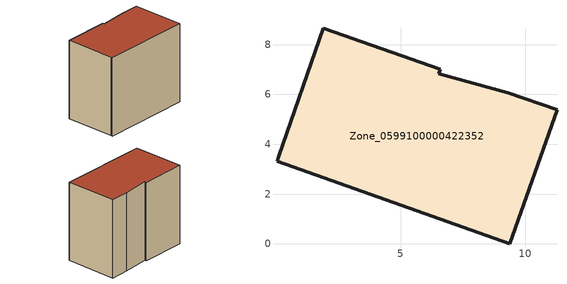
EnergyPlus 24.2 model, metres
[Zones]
Zone_0599100000422352
 floor ground (C_G): 0.04,3.32 0.11,3.51 1.89,8.66 6.59,7.01 6.53,6.84 9.31,6.07 11.28,5.38 9.38,0 z0.53
 wall outside (C_F): 9.38,0 11.28,5.38 9.31,6.07 6.53,6.84 6.59,7.01 1.89,8.66 0.11,3.51 0.04,3.32 9.38,0 z0.53:9.16
 roof outside (C_R): 0.11,3.51 0.04,3.32 9.38,0 11.28,5.38 9.31,6.07 6.53,6.84 6.59,7.01 1.89,8.66 z9.16
[BUILDING]
Pand.0599100000422352: North Axis=0; Terrain=City; Loads Convergence Tolerance Value=0.04; Temperature Convergence Tolerance Value=0.4; Solar Distribution=FullExterior; Maximum Number of Warmup Days=25; Minimum Number of Warmup Days=1
[Site:Location]
Rotterdam.The.Hague.AP_ZH_NLD Design_Conditions: Latitude=51.96; Longitude=4.45; Time Zone=1; Elevation=-4.5
[SITE:GROUNDTEMPERATURE:BUILDINGSURFACE]
18, 18, 18, 18, 18, 18, 18, 18, 18, 18, 18, 18
[MATERIAL] Thermal Absorptance=0.9; Solar Absorptance=0.7; Visible Absorptance=0.7
Name | Roughness | Thickness | Conductivity | Density | Specific Heat
G.TC.2006-2014 | MediumSmooth | 0.15 | 0.06 | 540 | 1210
F.TC.2006-2014 | Rough | 0.3 | 0.12 | 1920 | 840
R.TC.2006-2014 | MediumRough | 0.2 | 0.08 | 1500 | 1000
[CONSTRUCTION]
C_G: G.TC.2006-2014
C_F: F.TC.2006-2014
C_R: R.TC.2006-2014
[ZONE]
Zone_0599100000422352: Type=1; Multiplier=1; Ceiling Height=Autocalculate; Volume=Autocalculate; Floor Area=autocalculate; Part of Total Floor Area=Yes
[ZONEINFILTRATION:DESIGNFLOWRATE]
Infil_Zone_0599100000422352: Zone or ZoneList or Space or SpaceList=Zone_0599100000422352; Schedule=AlwaysOn; Design Flow Rate Calculation Method=Flow/Area; Flow Rate per Floor Area=0.0015; Constant Term Coefficient=1; Temperature Term Coefficient=0; Velocity Term Coefficient=0; Velocity Squared Term Coefficient=0
[HVACTEMPLATE:ZONE:IDEALLOADSAIRSYSTEM]
Zone_0599100000422352: Maximum Heating Supply Air Temperature=50; Minimum Cooling Supply Air Temperature=13; Maximum Heating Supply Air Humidity Ratio=0.0156; Minimum Cooling Supply Air Humidity Ratio=0.0077; Heating Limit=NoLimit; Cooling Limit=NoLimit; Dehumidification Control Type=ConstantSensibleHeatRatio; Cooling Sensible Heat Ratio=0.7; Dehumidification Setpoint=60; Humidification Control Type=None; Humidification Setpoint=30; Outdoor Air Method=None; Outdoor Air Flow Rate per Person=0.00944; Outdoor Air Flow Rate per Zone Floor Area=0; Outdoor Air Flow Rate per Zone=0; Demand Controlled Ventilation Type=None; Outdoor Air Economizer Type=NoEconomizer; Heat Recovery Type=None; Sensible Heat Recovery Effectiveness=0.7; Latent Heat Recovery Effectiveness=0.65
[ZONECONTROL:THERMOSTAT]
ThermostatControl_Zone_0599100000422352: Zone or ZoneList=Zone_0599100000422352; Control Type Schedule=DualSetpointControlType; Control 1=Thermostat_Zone_0599100000422352; Temperature Difference Between Cutout And Setpoint=0
[THERMOSTATSETPOINT:DUALSETPOINT]
Thermostat_Zone_0599100000422352: Heating Setpoint Temperature Schedule=HeatingSetpoint_Zone_0599100000422352; Cooling Setpoint Temperature Schedule=CoolingSetpoint_Zone_0599100000422352
[SCHEDULE:COMPACT]
HeatingSetpoint_Zone_0599100000422352: Through: 12/31, For: AllDays, Until: 24:00, 21
CoolingSetpoint_Zone_0599100000422352: Through: 12/31, For: AllDays, Until: 24:00, 24
DualSetpointControlType: Through: 12/31, For: AllDays, Until: 24:00, 4
AlwaysOn: Through: 12/31, For: AllDays, Until: 24:00, 1
